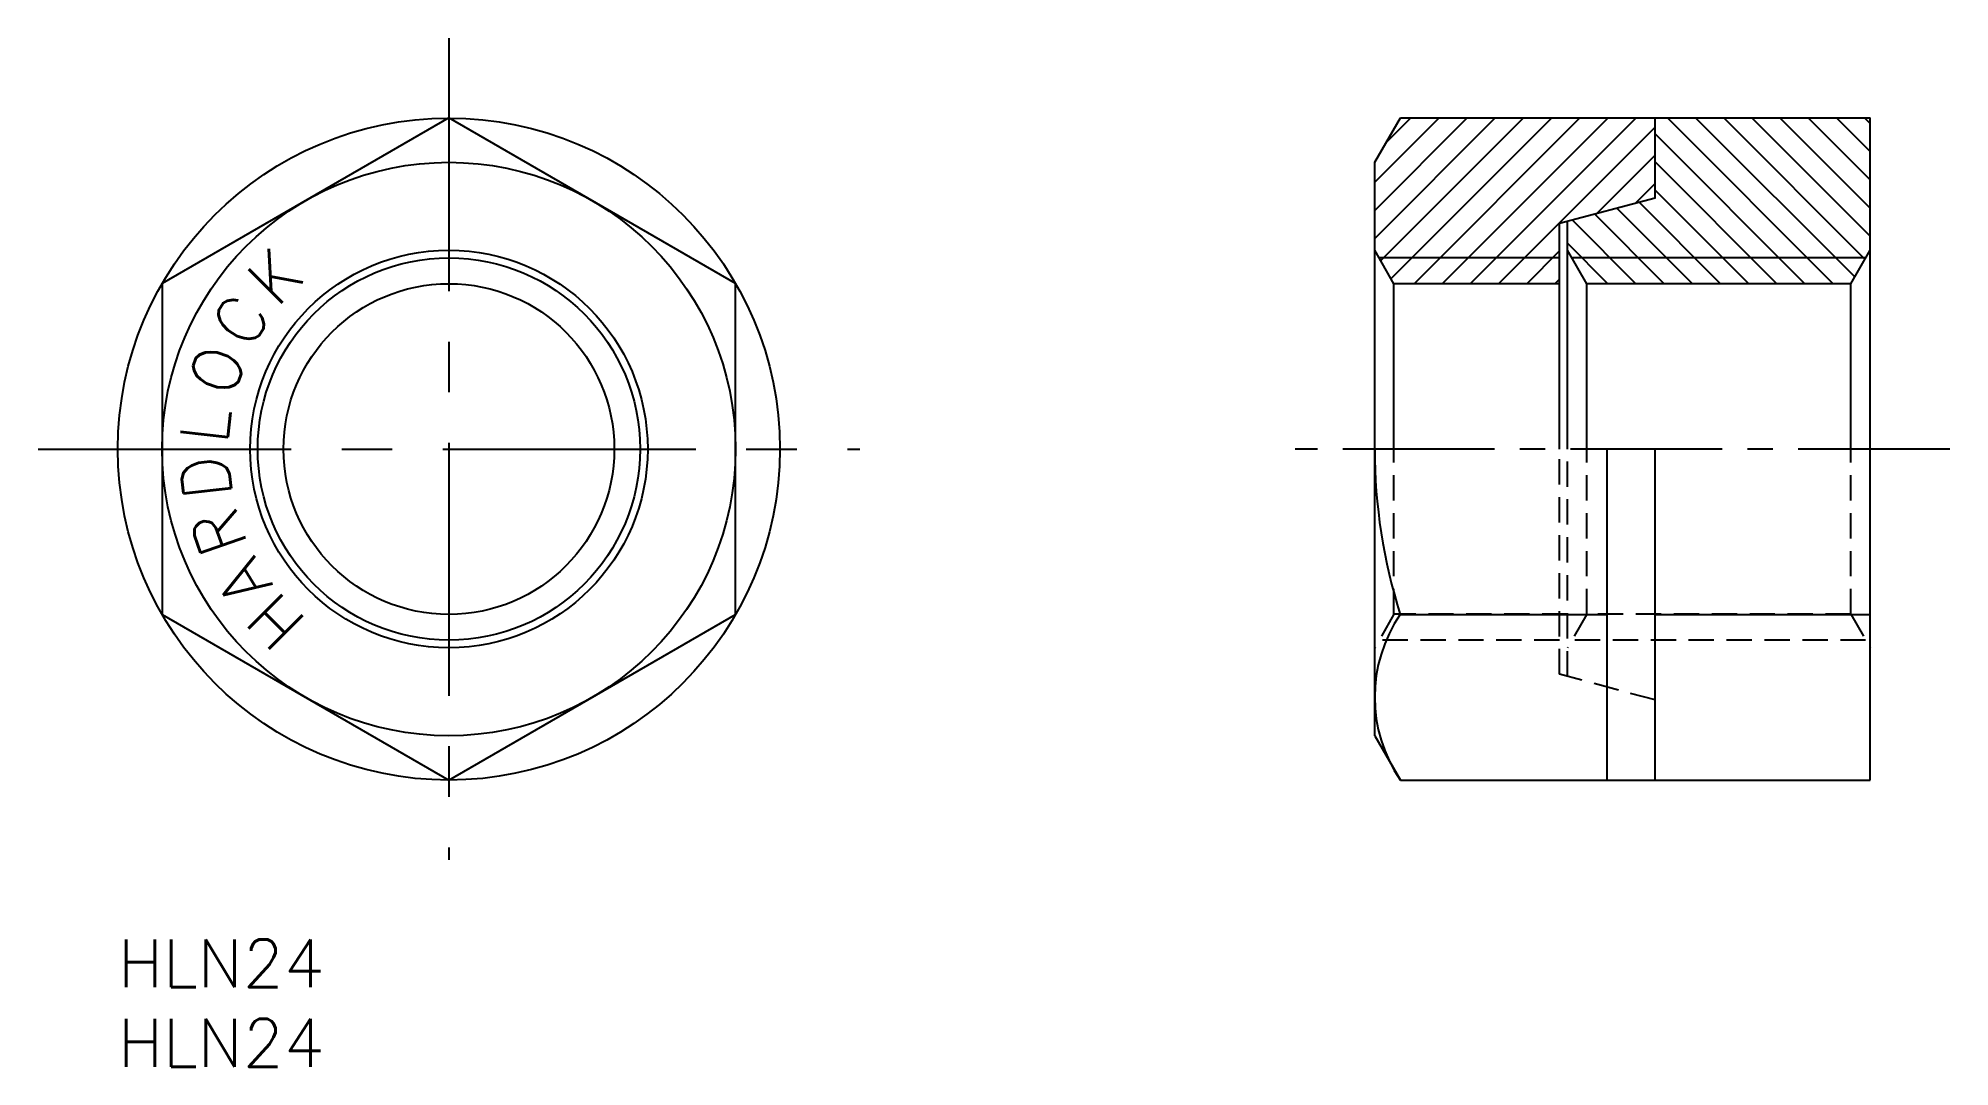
# Model space of a CAD drawing. Extents: x -5 to 115, y -8 to 57.
import ezdxf

# ---------------------------------------------------------------- set-up
doc = ezdxf.new("R2010")
doc.units = 0
doc.header["$LTSCALE"] = 0.5
for name, pattern in [('CENTER', [50.8, 31.75, -6.35, 6.35, -6.35]), ('CENTER2', [28.575, 19.05, -3.175, 3.175, -3.175]), ('DASHED', [19.05, 12.7, -6.35]), ('HIDDEN2', [4.7625, 3.175, -1.5875])]:
    doc.linetypes.add(name, pattern=pattern)
for name, color, linetype in [('MSM_CENTER', 1, 'CENTER'), ('MSM_CONTINUOUS', 7, 'CONTINUOUS'), ('MSM_DASHED', 4, 'DASHED'), ('MSM_NARROW', 5, 'CONTINUOUS'), ('MSM_PART_NUMBER', 7, 'CONTINUOUS')]:
    doc.layers.add(name, color=color, linetype=linetype)
doc.styles.get("Standard").update_dxf_attribs({"font": 'txt.shx', "height": 3, "bigfont": 'bigfont.shx'})

msp = doc.modelspace()

# ---------------------------------------------------------------- linework, layer by layer
at = {"layer": 'MSM_CENTER'}
for p, q in [((20.78, 56.57), (20.78, 5)), ((-5, 30.78), (46.57, 30.78))]:
    msp.add_line(p, q, dxfattribs=at)
at = {"layer": 'MSM_CENTER', "linetype": 'CENTER2'}
msp.add_line((115, 30.78), (73.9, 30.78), dxfattribs=at)
at = {"layer": 'MSM_CONTINUOUS'}
for p, q in [((20.78, 51.57), (2.78, 41.18)), ((38.78, 41.18), (20.78, 51.57)), ((78.9, 48.78), (80.51, 51.57)), ((80.51, 51.57), (96.5, 51.57)), ((96.5, 46.53), (96.5, 51.57)), ((96.5, 51.57), (110, 51.57)), ((110, 10), (110, 51.57)), ((78.9, 12.78), (78.9, 48.78)), ((96.5, 46.53), (90.5, 44.93)), ((90.5, 30.78), (90.5, 44.93)), ((91, 30.78), (91, 45.06)), ((80.11, 41.16), (78.9, 43.26)), ((92.21, 41.16), (91, 43.26)), ((108.79, 41.16), (110, 43.26)), ((2.78, 41.18), (2.78, 20.39)), ((38.78, 20.39), (38.78, 41.18)), ((80.11, 30.78), (80.11, 41.16)), ((90.5, 41.16), (80.11, 41.16)), ((92.21, 30.78), (92.21, 41.16)), ((108.79, 41.16), (92.21, 41.16)), ((108.79, 30.78), (108.79, 41.16)), ((93.5, 10), (93.5, 30.78)), ((96.5, 10), (96.5, 30.78)), ((2.78, 20.39), (20.78, 10)), ((20.78, 10), (38.78, 20.39)), ((80.51, 20.39), (93.5, 20.39)), ((96.5, 20.39), (110, 20.39)), ((78.9, 12.78), (80.51, 10)), ((80.51, 10), (109, 10)), ((96.5, 10), (110, 10))]:
    msp.add_line(p, q, dxfattribs=at)
for radius in [20.78, 18, 12.48, 10.38]:
    msp.add_circle((20.78, 30.78), radius, dxfattribs=at)
for centre, radius, start, end in [((113.29, 30.78), 34.39, 180, 197.588), ((88.1, 15.2), 9.2, 145.6158, 214.3842)]:
    msp.add_arc(centre, radius, start, end, dxfattribs=at)
at = {"layer": 'MSM_DASHED', "linetype": 'HIDDEN2'}
for p, q in [((80.11, 20.41), (80.11, 30.78)), ((90.5, 16.64), (90.5, 30.78)), ((91, 16.51), (91, 30.78)), ((92.21, 20.41), (92.21, 30.78)), ((108.79, 20.41), (108.79, 30.78)), ((80.11, 20.41), (78.9, 18.3)), ((91, 20.41), (80.11, 20.41)), ((92.21, 20.41), (91, 18.3)), ((108.79, 20.41), (92.21, 20.41)), ((108.79, 20.41), (110, 18.3)), ((90.5, 18.78), (79.18, 18.78)), ((109.72, 18.78), (91.28, 18.78)), ((96.5, 15.03), (90.5, 16.64))]:
    msp.add_line(p, q, dxfattribs=at)
at = {"layer": 'MSM_NARROW', "linetype": 'CONTINUOUS'}
for p, q in [((78.9, 47.53), (82.94, 51.57)), ((78.9, 45.76), (84.71, 51.57)), ((78.9, 44), (86.47, 51.57)), ((79.28, 42.61), (88.24, 51.57)), ((79.6, 50), (81.17, 51.57)), ((79.93, 41.49), (90.01, 51.57)), ((81.37, 41.16), (91.78, 51.57)), ((83.14, 41.16), (93.55, 51.57)), ((84.9, 41.16), (95.31, 51.57)), ((86.67, 41.16), (96.5, 50.99)), ((105.91, 41.16), (96.5, 50.57)), ((107.68, 41.16), (97.27, 51.57)), ((109.03, 41.58), (99.04, 51.57)), ((109.67, 42.7), (100.81, 51.57)), ((110, 44.14), (102.57, 51.57)), ((110, 45.91), (104.34, 51.57)), ((110, 47.68), (106.11, 51.57)), ((110, 49.45), (107.88, 51.57)), ((110, 51.21), (109.64, 51.57)), ((92.83, 45.55), (96.5, 49.22)), ((104.14, 41.16), (96.5, 48.8)), ((95.25, 46.2), (96.5, 47.45)), ((102.38, 41.16), (96.5, 47.04)), ((98.84, 41.16), (94.11, 45.89)), ((100.61, 41.16), (95.5, 46.27)), ((95.3, 41.16), (91.32, 45.15)), ((97.07, 41.16), (92.71, 45.52)), ((88.44, 41.16), (90.5, 43.22)), ((93.54, 41.16), (91, 43.7)), ((90.21, 41.16), (90.5, 41.45))]:
    msp.add_line(p, q, dxfattribs=at)
at = {"layer": 'MSM_NARROW'}
for p, q in [((90.5, 42.78), (79.18, 42.78)), ((109.72, 42.78), (91.28, 42.78))]:
    msp.add_line(p, q, dxfattribs=at)
msp.add_circle((20.78, 30.78), 12, dxfattribs=at)

# ---------------------------------------------------------------- texts
at = {"layer": 'MSM_CONTINUOUS', "linetype": 'CONTINUOUS'}
for s, rotation, p in [('K', 45, (9.97, 39.59)), ('C', 57.8571, (8.26, 36.93)), ('O', 70.7143, (7.18, 33.92)), ('L', 83.5714, (6.85, 31.02)), ('D', 96.4286, (7.16, 27.82)), ('R', 109.2857, (8.19, 24.77)), ('A', 122.1429, (9.77, 22.23)), ('H', 135, (11.96, 19.99))]:
    msp.add_text(s, height=3, rotation=rotation, dxfattribs=at).set_placement(p)
at = {"layer": 'MSM_PART_NUMBER'}
for p in [(0, -3), (0, -8)]:
    msp.add_text('HLN24', height=3, dxfattribs=at).set_placement(p)

doc.saveas('drawing.dxf')
